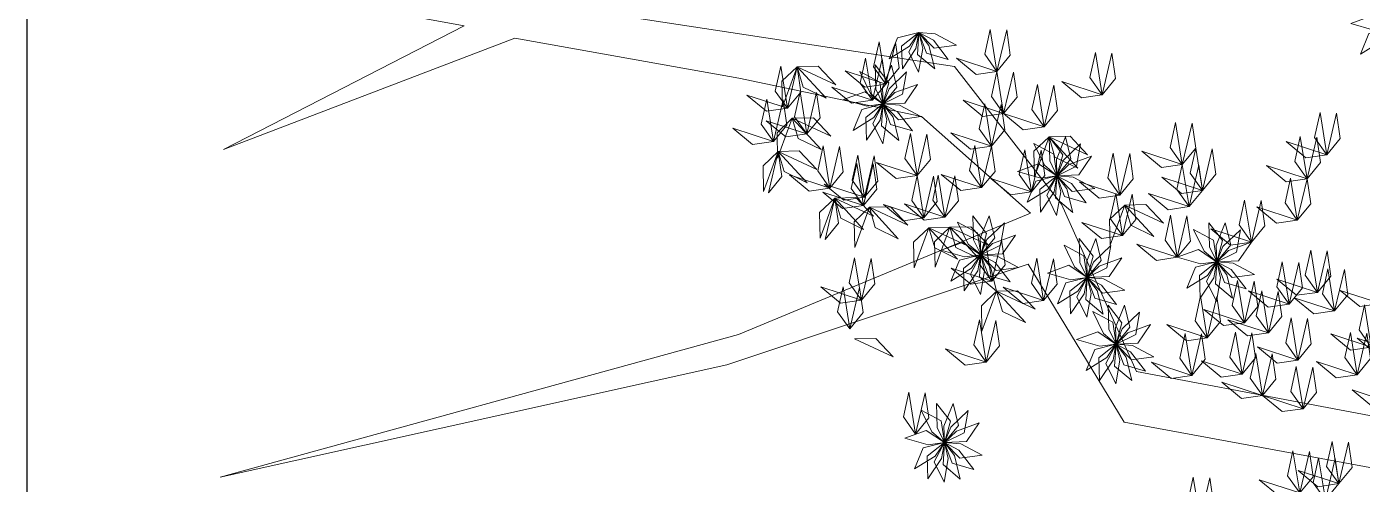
# Model space of a CAD drawing. Header units: inches. Extents: x -422522 to 22891, y -2973 to 414515.
# Drawn here: x 11055.6 to 11243.6, y 10952.1 to 11016.5 of the extents above; entities that cross this region are included whole.
import ezdxf

# ---------------------------------------------------------------- set-up
doc = ezdxf.new("R2010")
doc.units = ezdxf.units.IN
doc.header["$MEASUREMENT"] = 0
doc.layers.get('0').update_dxf_attribs({"lineweight": 25})
doc.layers.add('ARREDAMENTO', color=8, linetype='Continuous', lineweight=18)

msp = doc.modelspace()

# ---------------------------------------------------------------- linework, layer by layer
msp.add_lwpolyline([(11055.56, 9240.52), (13055.56, 9240.52), (13055.56, 11240.52), (11055.56, 11240.52)], close=True)
at = {"layer": 'ARREDAMENTO', "linetype": 'Continuous', "lineweight": 0}
msp.add_lwpolyline([(11260.52, 10958.76), (11211.83, 10967.97), (11201.25, 10991.49), (11186.18, 11010.87), (11121.65, 11020.73), (11104.75, 11066.15), (11117.38, 11022.35), (11087.07, 11022.14), (11117.15, 11016.58), (11083.25, 10999.21), (11124.29, 11014.85), (11155.81, 11009.23), (11181.56, 11003.84), (11196.87, 10990.23), (11155.77, 10973.15), (11082.8, 10953.06), (11154.15, 10968.89), (11196.58, 10983.03), (11210.1, 10960.83), (11260.22, 10951.56)], dxfattribs=at)
at = {"layer": 'ARREDAMENTO', "lineweight": 0}
for points in [[(11241.98, 11016.93), (11245.25, 11015.99), (11247.54, 11016.3), (11244.97, 11018.01), (11241.98, 11016.93)], [(11192.16, 11010.17), (11190.45, 11012.58), (11191.21, 11016.09), (11192.16, 11010.17)], [(11243.35, 11012.58), (11246.24, 11014.38), (11247.54, 11016.29), (11244.55, 11015.53), (11243.35, 11012.58)], [(11176.51, 11008.4), (11174.8, 11010.82), (11175.57, 11014.32), (11176.51, 11008.4)], [(11176.51, 11008.4), (11178.4, 11010.69), (11177.89, 11014.24), (11176.51, 11008.4)], [(11176.98, 11011.94), (11179.87, 11013.75), (11181.17, 11015.65), (11178.18, 11014.89), (11176.98, 11011.94)], [(11178.86, 11010.55), (11180.76, 11013.38), (11181.17, 11015.65), (11178.75, 11013.73), (11178.86, 11010.55)], [(11181.13, 11010.05), (11181.72, 11013.41), (11181.17, 11015.65), (11179.74, 11012.91), (11181.13, 11010.05)], [(11183.42, 11010.52), (11182.59, 11013.82), (11181.18, 11015.65), (11180.98, 11012.57), (11183.42, 11010.52)], [(11185.31, 11011.87), (11183.21, 11014.56), (11181.18, 11015.65), (11182.26, 11012.76), (11185.31, 11011.87)], [(11186.49, 11013.88), (11183.48, 11015.48), (11181.18, 11015.65), (11183.34, 11013.45), (11186.49, 11013.88)], [(11192.16, 11010.17), (11194.05, 11012.45), (11193.54, 11016.01), (11192.16, 11010.17)], [(11206.98, 11006.89), (11205.26, 11009.31), (11206.03, 11012.82), (11206.98, 11006.89)], [(11206.98, 11006.89), (11208.87, 11009.18), (11208.36, 11012.73), (11206.98, 11006.89)], [(11162.67, 11004.99), (11160.95, 11007.41), (11161.72, 11010.91), (11162.67, 11004.99)], [(11164.04, 11010.83), (11161.9, 11008.78), (11161.98, 11005.19), (11164.04, 11010.83)], [(11162.67, 11004.99), (11164.56, 11007.27), (11164.04, 11010.83), (11162.67, 11004.99)], [(11164.04, 11010.83), (11167.01, 11010.9), (11169.48, 11008.3), (11164.04, 11010.83)], [(11164.04, 11010.83), (11164.88, 11007.98), (11168.11, 11006.42), (11164.04, 11010.83)], [(11174.63, 11006.11), (11172.91, 11008.53), (11173.68, 11012.04), (11174.63, 11006.11)], [(11174.63, 11006.11), (11176.51, 11008.4), (11176, 11011.95), (11174.63, 11006.11)], [(11175, 11011.08), (11175.12, 11007.68), (11176.12, 11005.6), (11176.95, 11008.57), (11175, 11011.08)], [(11177.33, 11011.06), (11176.06, 11007.9), (11176.13, 11005.6), (11178.09, 11007.98), (11177.33, 11011.06)], [(11192.16, 11010.17), (11189.23, 11009.74), (11186.46, 11012.03), (11192.16, 11010.17)], [(11176.51, 11008.4), (11173.58, 11007.98), (11170.81, 11010.26), (11176.51, 11008.4)], [(11172.86, 11010.15), (11174.36, 11007.09), (11176.12, 11005.6), (11175.67, 11008.65), (11172.86, 11010.15)], [(11179.45, 11010.1), (11177, 11007.73), (11176.13, 11005.6), (11178.89, 11006.97), (11179.45, 11010.1)], [(11193.11, 11004.24), (11191.39, 11006.66), (11192.16, 11010.17), (11193.11, 11004.24)], [(11193.11, 11004.24), (11195, 11006.53), (11194.49, 11010.08), (11193.11, 11004.24)], [(11206.98, 11006.89), (11204.05, 11006.47), (11201.28, 11008.75), (11206.98, 11006.89)], [(11162.67, 11004.99), (11159.74, 11004.56), (11156.97, 11006.85), (11162.67, 11004.99)], [(11165.39, 11001.37), (11163.67, 11003.79), (11164.44, 11007.3), (11165.39, 11001.37)], [(11165.39, 11001.37), (11167.28, 11003.66), (11166.76, 11007.21), (11165.39, 11001.37)], [(11174.63, 11006.11), (11171.69, 11005.69), (11168.93, 11007.97), (11174.63, 11006.11)], [(11170.55, 11006.22), (11173.83, 11005.28), (11176.11, 11005.6), (11173.55, 11007.3), (11170.55, 11006.22)], [(11181, 11008.35), (11177.8, 11007.19), (11176.13, 11005.59), (11179.21, 11005.72), (11181, 11008.35)], [(11198.81, 11002.38), (11197.1, 11004.8), (11197.86, 11008.31), (11198.81, 11002.38)], [(11198.81, 11002.38), (11200.7, 11004.67), (11200.19, 11008.22), (11198.81, 11002.38)], [(11160.7, 11000.33), (11158.98, 11002.75), (11159.75, 11006.25), (11160.7, 11000.33)], [(11160.7, 11000.33), (11162.58, 11002.62), (11162.07, 11006.17), (11160.7, 11000.33)], [(11171.93, 11001.88), (11174.82, 11003.68), (11176.11, 11005.59), (11173.13, 11004.82), (11171.93, 11001.88)], [(11173.8, 11000.49), (11175.71, 11003.32), (11176.11, 11005.59), (11173.7, 11003.67), (11173.8, 11000.49)], [(11176.08, 10999.99), (11176.67, 11003.34), (11176.12, 11005.58), (11174.69, 11002.85), (11176.08, 10999.99)], [(11178.36, 11000.45), (11177.54, 11003.76), (11176.12, 11005.58), (11175.93, 11002.5), (11178.36, 11000.45)], [(11181.44, 11003.82), (11178.43, 11005.42), (11176.13, 11005.59), (11178.29, 11003.38), (11181.44, 11003.82)], [(11180.26, 11001.81), (11178.16, 11004.49), (11176.13, 11005.58), (11177.2, 11002.69), (11180.26, 11001.81)], [(11193.11, 11004.24), (11190.18, 11003.82), (11187.41, 11006.11), (11193.11, 11004.24)], [(11191.39, 10999.67), (11189.67, 11002.08), (11190.44, 11005.59), (11191.39, 10999.67)], [(11191.39, 10999.67), (11193.27, 11001.95), (11192.76, 11005.5), (11191.39, 10999.67)], [(11165.39, 11001.37), (11162.46, 11000.95), (11159.69, 11003.24), (11165.39, 11001.37)], [(11163.35, 11003.58), (11161.21, 11001.53), (11161.29, 10997.95), (11163.35, 11003.58)], [(11163.35, 11003.58), (11166.32, 11003.65), (11168.79, 11001.05), (11163.35, 11003.58)], [(11163.35, 11003.58), (11164.19, 11000.73), (11167.42, 10999.17), (11163.35, 11003.58)], [(11198.81, 11002.38), (11195.88, 11001.96), (11193.11, 11004.24), (11198.81, 11002.38)], [(11218.26, 10997.07), (11216.55, 10999.49), (11217.32, 11002.99), (11218.26, 10997.07)], [(11218.26, 10997.07), (11220.15, 10999.36), (11219.64, 11002.91), (11218.26, 10997.07)], [(11238.61, 10998.45), (11236.89, 11000.87), (11237.66, 11004.37), (11238.61, 10998.45)], [(11238.61, 10998.45), (11240.49, 11000.74), (11239.98, 11004.29), (11238.61, 10998.45)], [(11160.7, 11000.33), (11157.76, 10999.91), (11154.99, 11002.19), (11160.7, 11000.33)], [(11180.93, 10995.51), (11179.21, 10997.93), (11179.98, 11001.44), (11180.93, 10995.51)], [(11180.93, 10995.51), (11182.82, 10997.8), (11182.31, 11001.35), (11180.93, 10995.51)], [(11191.39, 10999.67), (11188.45, 10999.24), (11185.68, 11001.53), (11191.39, 10999.67)], [(11199.5, 11000.97), (11202.46, 11001.04), (11204.94, 10998.45), (11199.5, 11000.97)], [(11235.83, 10995.08), (11234.11, 10997.5), (11234.88, 11001.01), (11235.83, 10995.08)], [(11168.65, 10993.77), (11166.93, 10996.18), (11167.7, 10999.69), (11168.65, 10993.77)], [(11168.65, 10993.77), (11170.53, 10996.05), (11170.02, 10999.61), (11168.65, 10993.77)], [(11190.01, 10993.83), (11188.29, 10996.24), (11189.06, 10999.75), (11190.01, 10993.83)], [(11190.01, 10993.83), (11191.9, 10996.11), (11191.39, 10999.67), (11190.01, 10993.83)], [(11197.02, 10993.24), (11195.31, 10995.66), (11196.07, 10999.16), (11197.02, 10993.24)], [(11199.5, 11000.97), (11197.35, 10998.93), (11197.44, 10995.34), (11199.5, 11000.97)], [(11197.36, 11000.04), (11198.85, 10996.98), (11200.62, 10995.49), (11200.17, 10998.54), (11197.36, 11000.04)], [(11199.5, 11000.97), (11199.62, 10997.57), (11200.62, 10995.49), (11201.45, 10998.46), (11199.5, 11000.97)], [(11199.5, 11000.97), (11200.34, 10998.13), (11203.57, 10996.57), (11199.5, 11000.97)], [(11201.83, 11000.95), (11200.55, 10997.79), (11200.62, 10995.49), (11202.59, 10997.87), (11201.83, 11000.95)], [(11203.95, 10999.99), (11201.5, 10997.62), (11200.63, 10995.49), (11203.39, 10996.86), (11203.95, 10999.99)], [(11221.1, 10993.43), (11219.38, 10995.85), (11220.15, 10999.36), (11221.1, 10993.43)], [(11221.1, 10993.43), (11222.99, 10995.72), (11222.47, 10999.27), (11221.1, 10993.43)], [(11238.61, 10998.45), (11235.67, 10998.03), (11232.9, 11000.31), (11238.61, 10998.45)], [(11235.83, 10995.08), (11237.72, 10997.37), (11237.2, 11000.92), (11235.83, 10995.08)], [(11161.38, 10998.92), (11159.24, 10996.87), (11159.32, 10993.29), (11161.38, 10998.92)], [(11160.01, 10993.08), (11161.89, 10995.37), (11161.38, 10998.92), (11160.01, 10993.08)], [(11161.38, 10998.92), (11164.34, 10998.99), (11166.82, 10996.39), (11161.38, 10998.92)], [(11161.38, 10998.92), (11162.22, 10996.08), (11165.45, 10994.51), (11161.38, 10998.92)], [(11173.36, 10991.31), (11171.65, 10993.72), (11172.42, 10997.23), (11173.36, 10991.31)], [(11173.52, 10992.46), (11171.8, 10994.88), (11172.57, 10998.38), (11173.52, 10992.46)], [(11173.52, 10992.46), (11175.41, 10994.74), (11174.89, 10998.3), (11173.52, 10992.46)], [(11180.93, 10995.51), (11178, 10995.09), (11175.23, 10997.37), (11180.93, 10995.51)], [(11197.02, 10993.24), (11198.91, 10995.53), (11198.4, 10999.08), (11197.02, 10993.24)], [(11205.49, 10998.24), (11202.29, 10997.08), (11200.63, 10995.48), (11203.71, 10995.61), (11205.49, 10998.24)], [(11209.49, 10992.77), (11207.77, 10995.19), (11208.54, 10998.69), (11209.49, 10992.77)], [(11209.49, 10992.77), (11211.37, 10995.06), (11210.86, 10998.61), (11209.49, 10992.77)], [(11218.26, 10997.07), (11215.33, 10996.65), (11212.56, 10998.93), (11218.26, 10997.07)], [(11168.65, 10993.77), (11165.71, 10993.34), (11162.94, 10995.63), (11168.65, 10993.77)], [(11173.36, 10991.31), (11175.25, 10993.59), (11174.74, 10997.15), (11173.36, 10991.31)], [(11181.88, 10989.59), (11180.16, 10992.01), (11180.93, 10995.51), (11181.88, 10989.59)], [(11181.88, 10989.59), (11183.77, 10991.88), (11183.25, 10995.43), (11181.88, 10989.59)], [(11184.84, 10989.66), (11183.13, 10992.08), (11183.89, 10995.58), (11184.84, 10989.66)], [(11190.01, 10993.83), (11187.08, 10993.4), (11184.31, 10995.69), (11190.01, 10993.83)], [(11184.84, 10989.66), (11186.73, 10991.95), (11186.22, 10995.5), (11184.84, 10989.66)], [(11195.05, 10996.11), (11198.33, 10995.17), (11200.61, 10995.49), (11198.04, 10997.19), (11195.05, 10996.11)], [(11196.42, 10991.77), (11199.31, 10993.57), (11200.61, 10995.48), (11197.62, 10994.71), (11196.42, 10991.77)], [(11198.3, 10990.38), (11200.2, 10993.21), (11200.61, 10995.48), (11198.19, 10993.56), (11198.3, 10990.38)], [(11200.57, 10989.88), (11201.16, 10993.23), (11200.61, 10995.47), (11199.18, 10992.74), (11200.57, 10989.88)], [(11202.86, 10990.34), (11202.03, 10993.65), (11200.62, 10995.47), (11200.42, 10992.39), (11202.86, 10990.34)], [(11205.93, 10993.71), (11202.92, 10995.31), (11200.62, 10995.48), (11202.78, 10993.27), (11205.93, 10993.71)], [(11204.75, 10991.7), (11202.65, 10994.38), (11200.62, 10995.47), (11201.7, 10992.58), (11204.75, 10991.7)], [(11219.21, 10991.15), (11217.5, 10993.56), (11218.26, 10997.07), (11219.21, 10991.15)], [(11219.21, 10991.15), (11221.1, 10993.43), (11220.59, 10996.98), (11219.21, 10991.15)], [(11235.83, 10995.08), (11232.89, 10994.66), (11230.13, 10996.95), (11235.83, 10995.08)], [(11173.52, 10992.46), (11170.59, 10992.04), (11167.82, 10994.32), (11173.52, 10992.46)], [(11197.02, 10993.24), (11194.09, 10992.82), (11191.32, 10995.1), (11197.02, 10993.24)], [(11209.49, 10992.77), (11206.55, 10992.35), (11203.78, 10994.63), (11209.49, 10992.77)], [(11221.1, 10993.43), (11218.16, 10993.01), (11215.4, 10995.29), (11221.1, 10993.43)], [(11234.45, 10989.25), (11232.74, 10991.66), (11233.5, 10995.17), (11234.45, 10989.25)], [(11234.45, 10989.25), (11236.34, 10991.53), (11235.83, 10995.08), (11234.45, 10989.25)], [(11169.33, 10992.36), (11167.19, 10990.31), (11167.27, 10986.72), (11169.33, 10992.36)], [(11173.36, 10991.31), (11170.43, 10990.88), (11167.66, 10993.17), (11173.36, 10991.31)], [(11167.96, 10986.52), (11169.84, 10988.81), (11169.33, 10992.36), (11167.96, 10986.52)], [(11169.33, 10992.36), (11172.3, 10992.43), (11174.77, 10989.83), (11169.33, 10992.36)], [(11169.33, 10992.36), (11170.17, 10989.51), (11173.4, 10987.95), (11169.33, 10992.36)], [(11209.84, 10987.07), (11208.12, 10989.49), (11208.89, 10992.99), (11209.84, 10987.07)], [(11209.84, 10987.07), (11211.72, 10989.36), (11211.21, 10992.91), (11209.84, 10987.07)], [(11219.21, 10991.15), (11216.28, 10990.72), (11213.51, 10993.01), (11219.21, 10991.15)], [(11227.99, 10986.15), (11226.27, 10988.57), (11227.04, 10992.07), (11227.99, 10986.15)], [(11227.99, 10986.15), (11229.88, 10988.43), (11229.36, 10991.99), (11227.99, 10986.15)], [(11174.2, 10991.05), (11172.06, 10989), (11172.14, 10985.42), (11174.2, 10991.05)], [(11174.2, 10991.05), (11177.17, 10991.12), (11179.64, 10988.52), (11174.2, 10991.05)], [(11174.2, 10991.05), (11175.04, 10988.21), (11178.27, 10986.64), (11174.2, 10991.05)], [(11181.88, 10989.59), (11178.95, 10989.17), (11176.18, 10991.45), (11181.88, 10989.59)], [(11184.84, 10989.66), (11181.91, 10989.24), (11179.14, 10991.52), (11184.84, 10989.66)], [(11188.76, 10989.87), (11188.88, 10986.46), (11189.88, 10984.39), (11190.71, 10987.36), (11188.76, 10989.87)], [(11191.09, 10989.85), (11189.82, 10986.69), (11189.89, 10984.38), (11191.85, 10986.76), (11191.09, 10989.85)], [(11210.17, 10991.36), (11208.02, 10989.32), (11208.11, 10985.73), (11210.17, 10991.36)], [(11210.17, 10991.36), (11213.13, 10991.43), (11215.61, 10988.84), (11210.17, 10991.36)], [(11210.17, 10991.36), (11211.01, 10988.52), (11214.24, 10986.96), (11210.17, 10991.36)], [(11217.54, 10984.02), (11215.83, 10986.43), (11216.59, 10989.94), (11217.54, 10984.02)], [(11217.54, 10984.02), (11219.43, 10986.3), (11218.92, 10989.85), (11217.54, 10984.02)], [(11234.45, 10989.25), (11231.52, 10988.82), (11228.75, 10991.11), (11234.45, 10989.25)], [(11182.56, 10988.18), (11180.42, 10986.14), (11180.5, 10982.55), (11182.56, 10988.18)], [(11182.56, 10988.18), (11185.53, 10988.25), (11188, 10985.65), (11182.56, 10988.18)], [(11182.56, 10988.18), (11183.4, 10985.34), (11186.63, 10983.77), (11182.56, 10988.18)], [(11185.53, 10988.25), (11183.38, 10986.21), (11183.47, 10982.62), (11185.53, 10988.25)], [(11185.53, 10988.25), (11188.49, 10988.32), (11190.97, 10985.72), (11185.53, 10988.25)], [(11185.53, 10988.25), (11186.37, 10985.41), (11189.6, 10983.85), (11185.53, 10988.25)], [(11186.62, 10988.94), (11188.12, 10985.88), (11189.88, 10984.39), (11189.43, 10987.44), (11186.62, 10988.94)], [(11193.21, 10988.89), (11190.76, 10986.52), (11189.89, 10984.38), (11192.65, 10985.75), (11193.21, 10988.89)], [(11209.84, 10987.07), (11206.9, 10986.65), (11204.14, 10988.93), (11209.84, 10987.07)], [(11219.85, 10987.95), (11221.35, 10984.88), (11223.11, 10983.39), (11222.66, 10986.45), (11219.85, 10987.95)], [(11221.99, 10988.88), (11222.11, 10985.47), (11223.11, 10983.39), (11223.94, 10986.36), (11221.99, 10988.88)], [(11227.99, 10986.15), (11225.05, 10985.72), (11222.29, 10988.01), (11227.99, 10986.15)], [(11224.32, 10988.86), (11223.05, 10985.7), (11223.12, 10983.39), (11225.08, 10985.77), (11224.32, 10988.86)], [(11226.44, 10987.89), (11223.99, 10985.52), (11223.12, 10983.39), (11225.88, 10984.76), (11226.44, 10987.89)], [(11184.31, 10985.01), (11187.59, 10984.07), (11189.87, 10984.38), (11187.31, 10986.09), (11184.31, 10985.01)], [(11191.43, 10980.65), (11189.72, 10983.07), (11190.49, 10986.57), (11191.43, 10980.65)], [(11194.76, 10987.14), (11191.56, 10985.97), (11189.89, 10984.38), (11192.97, 10984.51), (11194.76, 10987.14)], [(11191.43, 10980.65), (11193.32, 10982.94), (11192.81, 10986.49), (11191.43, 10980.65)], [(11203.74, 10986.67), (11203.86, 10983.27), (11204.87, 10981.19), (11205.7, 10984.16), (11203.74, 10986.67)], [(11206.07, 10986.65), (11204.8, 10983.49), (11204.87, 10981.19), (11206.84, 10983.56), (11206.07, 10986.65)], [(11227.99, 10986.15), (11224.79, 10984.98), (11223.12, 10983.39), (11226.2, 10983.51), (11227.99, 10986.15)], [(11185.69, 10980.66), (11188.58, 10982.47), (11189.87, 10984.38), (11186.89, 10983.61), (11185.69, 10980.66)], [(11187.56, 10979.28), (11189.47, 10982.1), (11189.87, 10984.37), (11187.46, 10982.46), (11187.56, 10979.28)], [(11189.84, 10978.77), (11190.43, 10982.13), (11189.88, 10984.37), (11188.45, 10981.64), (11189.84, 10978.77)], [(11192.12, 10979.24), (11191.3, 10982.55), (11189.88, 10984.37), (11189.69, 10981.29), (11192.12, 10979.24)], [(11194.02, 10980.59), (11191.92, 10983.28), (11189.89, 10984.37), (11190.96, 10981.48), (11194.02, 10980.59)], [(11195.2, 10982.6), (11192.19, 10984.2), (11189.89, 10984.37), (11192.05, 10982.17), (11195.2, 10982.6)], [(11201.61, 10985.74), (11203.1, 10982.68), (11204.86, 10981.19), (11204.41, 10984.24), (11201.61, 10985.74)], [(11208.2, 10985.69), (11205.74, 10983.32), (11204.87, 10981.18), (11207.64, 10982.56), (11208.2, 10985.69)], [(11217.54, 10984.02), (11214.61, 10983.59), (11211.84, 10985.88), (11217.54, 10984.02)], [(11217.54, 10984.02), (11220.82, 10983.08), (11223.1, 10983.39), (11220.54, 10985.1), (11217.54, 10984.02)], [(11237.29, 10979.09), (11235.57, 10981.51), (11236.34, 10985.02), (11237.29, 10979.09)], [(11237.29, 10979.09), (11239.17, 10981.38), (11238.66, 10984.93), (11237.29, 10979.09)], [(11173.08, 10978.01), (11171.36, 10980.42), (11172.13, 10983.93), (11173.08, 10978.01)], [(11173.08, 10978.01), (11174.97, 10980.29), (11174.46, 10983.85), (11173.08, 10978.01)], [(11191.43, 10980.65), (11188.5, 10980.23), (11185.73, 10982.51), (11191.43, 10980.65)], [(11198.74, 10977.96), (11197.02, 10980.38), (11197.79, 10983.88), (11198.74, 10977.96)], [(11198.74, 10977.96), (11200.63, 10980.24), (11200.11, 10983.8), (11198.74, 10977.96)], [(11199.3, 10981.81), (11202.57, 10980.87), (11204.86, 10981.19), (11202.29, 10982.89), (11199.3, 10981.81)], [(11209.74, 10983.94), (11206.54, 10982.78), (11204.87, 10981.18), (11207.96, 10981.31), (11209.74, 10983.94)], [(11218.92, 10979.67), (11221.81, 10981.48), (11223.1, 10983.38), (11220.12, 10982.62), (11218.92, 10979.67)], [(11220.79, 10978.28), (11222.7, 10981.11), (11223.1, 10983.38), (11220.69, 10981.46), (11220.79, 10978.28)], [(11223.07, 10977.78), (11223.66, 10981.14), (11223.11, 10983.38), (11221.68, 10980.64), (11223.07, 10977.78)], [(11225.35, 10978.25), (11224.53, 10981.55), (11223.11, 10983.38), (11222.92, 10980.3), (11225.35, 10978.25)], [(11227.25, 10979.6), (11225.15, 10982.29), (11223.11, 10983.38), (11224.19, 10980.49), (11227.25, 10979.6)], [(11228.43, 10981.61), (11225.42, 10983.21), (11223.12, 10983.38), (11225.28, 10981.17), (11228.43, 10981.61)], [(11233.29, 10977.43), (11231.58, 10979.85), (11232.34, 10983.36), (11233.29, 10977.43)], [(11233.29, 10977.43), (11235.18, 10979.72), (11234.67, 10983.27), (11233.29, 10977.43)], [(11239.71, 10976.47), (11237.99, 10978.89), (11238.76, 10982.39), (11239.71, 10976.47)], [(11239.71, 10976.47), (11241.59, 10978.75), (11241.08, 10982.31), (11239.71, 10976.47)], [(11200.67, 10977.46), (11203.56, 10979.27), (11204.86, 10981.18), (11201.87, 10980.41), (11200.67, 10977.46)], [(11202.54, 10976.08), (11204.45, 10978.9), (11204.86, 10981.17), (11202.44, 10979.26), (11202.54, 10976.08)], [(11204.82, 10975.58), (11205.41, 10978.93), (11204.86, 10981.17), (11203.43, 10978.44), (11204.82, 10975.58)], [(11207.1, 10976.04), (11206.28, 10979.35), (11204.86, 10981.17), (11204.67, 10978.09), (11207.1, 10976.04)], [(11209, 10977.4), (11206.9, 10980.08), (11204.87, 10981.17), (11205.94, 10978.28), (11209, 10977.4)], [(11210.18, 10979.41), (11207.17, 10981.01), (11204.87, 10981.17), (11207.03, 10978.97), (11210.18, 10979.41)], [(11227.01, 10974.82), (11225.3, 10977.24), (11226.06, 10980.75), (11227.01, 10974.82)], [(11227.01, 10974.82), (11228.9, 10977.11), (11228.39, 10980.66), (11227.01, 10974.82)], [(11237.29, 10979.09), (11234.35, 10978.67), (11231.59, 10980.95), (11237.29, 10979.09)], [(11173.08, 10978.01), (11170.15, 10977.58), (11167.38, 10979.87), (11173.08, 10978.01)], [(11171.45, 10973.95), (11169.73, 10976.36), (11170.5, 10979.87), (11171.45, 10973.95)], [(11171.45, 10973.95), (11173.34, 10976.23), (11172.82, 10979.78), (11171.45, 10973.95)], [(11192.12, 10979.24), (11189.97, 10977.19), (11190.06, 10973.61), (11192.12, 10979.24)], [(11192.12, 10979.24), (11195.08, 10979.31), (11197.56, 10976.71), (11192.12, 10979.24)], [(11192.12, 10979.24), (11192.96, 10976.4), (11196.19, 10974.83), (11192.12, 10979.24)], [(11198.74, 10977.96), (11195.81, 10977.54), (11193.04, 10979.82), (11198.74, 10977.96)], [(11221.77, 10972.69), (11220.06, 10975.1), (11220.83, 10978.61), (11221.77, 10972.69)], [(11221.77, 10972.69), (11223.66, 10974.97), (11223.15, 10978.52), (11221.77, 10972.69)], [(11233.29, 10977.43), (11230.36, 10977.01), (11227.59, 10979.29), (11233.29, 10977.43)], [(11230.39, 10973.38), (11228.68, 10975.8), (11229.44, 10979.3), (11230.39, 10973.38)], [(11230.39, 10973.38), (11232.28, 10975.67), (11231.77, 10979.22), (11230.39, 10973.38)], [(11246.21, 10977.51), (11243.27, 10977.08), (11240.5, 10979.37), (11246.21, 10977.51)], [(11207.81, 10977.3), (11207.93, 10973.89), (11208.93, 10971.81), (11209.76, 10974.79), (11207.81, 10977.3)], [(11210.14, 10977.28), (11208.87, 10974.12), (11208.94, 10971.81), (11210.9, 10974.19), (11210.14, 10977.28)], [(11227.01, 10974.82), (11224.08, 10974.4), (11221.31, 10976.68), (11227.01, 10974.82)], [(11239.71, 10976.47), (11236.77, 10976.05), (11234, 10978.33), (11239.71, 10976.47)], [(11244.87, 10971.39), (11243.15, 10973.81), (11243.92, 10977.32), (11244.87, 10971.39)], [(11190.64, 10969.28), (11188.92, 10971.7), (11189.69, 10975.2), (11190.64, 10969.28)], [(11190.64, 10969.28), (11192.52, 10971.57), (11192.01, 10975.12), (11190.64, 10969.28)], [(11205.67, 10976.37), (11207.17, 10973.3), (11208.93, 10971.81), (11208.48, 10974.87), (11205.67, 10976.37)], [(11212.26, 10976.31), (11209.81, 10973.95), (11208.94, 10971.81), (11211.7, 10973.18), (11212.26, 10976.31)], [(11230.39, 10973.38), (11227.46, 10972.96), (11224.69, 10975.24), (11230.39, 10973.38)], [(11234.54, 10969.56), (11232.82, 10971.97), (11233.59, 10975.48), (11234.54, 10969.56)], [(11234.54, 10969.56), (11236.43, 10971.84), (11235.91, 10975.39), (11234.54, 10969.56)], [(11203.36, 10972.44), (11206.64, 10971.5), (11208.92, 10971.81), (11206.36, 10973.52), (11203.36, 10972.44)], [(11213.81, 10974.57), (11210.61, 10973.4), (11208.94, 10971.81), (11212.02, 10971.93), (11213.81, 10974.57)], [(11221.77, 10972.69), (11218.84, 10972.26), (11216.07, 10974.55), (11221.77, 10972.69)], [(11219.61, 10967.4), (11217.9, 10969.82), (11218.67, 10973.32), (11219.61, 10967.4)], [(11219.61, 10967.4), (11221.5, 10969.69), (11220.99, 10973.24), (11219.61, 10967.4)], [(11226.69, 10967.57), (11224.98, 10969.99), (11225.75, 10973.49), (11226.69, 10967.57)], [(11226.69, 10967.57), (11224.98, 10969.99), (11225.75, 10973.49), (11226.69, 10967.57)], [(11226.69, 10967.57), (11228.58, 10969.86), (11228.07, 10973.41), (11226.69, 10967.57)], [(11226.69, 10967.57), (11228.58, 10969.86), (11228.07, 10973.41), (11226.69, 10967.57)], [(11244.87, 10971.39), (11241.94, 10970.97), (11239.17, 10973.25), (11244.87, 10971.39)], [(11242.88, 10967.5), (11241.17, 10969.91), (11241.94, 10973.42), (11242.88, 10967.5)], [(11242.88, 10967.5), (11244.77, 10969.78), (11244.26, 10973.33), (11242.88, 10967.5)], [(11172.13, 10972.53), (11175.1, 10972.61), (11177.57, 10970.01), (11172.13, 10972.53)], [(11190.64, 10969.28), (11187.7, 10968.86), (11184.93, 10971.14), (11190.64, 10969.28)], [(11204.74, 10968.09), (11207.63, 10969.9), (11208.92, 10971.8), (11205.94, 10971.04), (11204.74, 10968.09)], [(11206.61, 10966.7), (11208.52, 10969.53), (11208.92, 10971.8), (11206.51, 10969.88), (11206.61, 10966.7)], [(11208.89, 10966.2), (11209.48, 10969.56), (11208.93, 10971.8), (11207.5, 10969.06), (11208.89, 10966.2)], [(11211.17, 10966.67), (11210.35, 10969.97), (11208.93, 10971.8), (11208.74, 10968.72), (11211.17, 10966.67)], [(11213.07, 10968.02), (11210.97, 10970.71), (11208.94, 10971.8), (11210.01, 10968.91), (11213.07, 10968.02)], [(11214.25, 10970.03), (11211.24, 10971.63), (11208.94, 10971.8), (11211.1, 10969.6), (11214.25, 10970.03)], [(11234.54, 10969.56), (11231.6, 10969.13), (11228.84, 10971.42), (11234.54, 10969.56)], [(11248.57, 10970.76), (11245.64, 10970.33), (11242.87, 10972.62), (11248.57, 10970.76)], [(11219.61, 10967.4), (11216.68, 10966.98), (11213.91, 10969.26), (11219.61, 10967.4)], [(11226.69, 10967.57), (11223.76, 10967.15), (11220.99, 10969.43), (11226.69, 10967.57)], [(11226.69, 10967.57), (11223.76, 10967.15), (11220.99, 10969.43), (11226.69, 10967.57)], [(11229.55, 10964.58), (11227.84, 10967), (11228.61, 10970.5), (11229.55, 10964.58)], [(11229.55, 10964.58), (11231.44, 10966.87), (11230.93, 10970.42), (11229.55, 10964.58)], [(11242.88, 10967.5), (11239.95, 10967.07), (11237.18, 10969.36), (11242.88, 10967.5)], [(11235.26, 10962.72), (11233.54, 10965.14), (11234.31, 10968.64), (11235.26, 10962.72)], [(11235.26, 10962.72), (11237.14, 10965.01), (11236.63, 10968.56), (11235.26, 10962.72)], [(11229.55, 10964.58), (11226.62, 10964.16), (11223.85, 10966.44), (11229.55, 10964.58)], [(11247.88, 10963.51), (11244.95, 10963.08), (11242.18, 10965.37), (11247.88, 10963.51)], [(11180.7, 10959.13), (11178.99, 10961.55), (11179.75, 10965.06), (11180.7, 10959.13)], [(11180.7, 10959.13), (11182.59, 10961.42), (11182.08, 10964.97), (11180.7, 10959.13)], [(11183.66, 10963.45), (11183.77, 10960.05), (11184.78, 10957.97), (11185.61, 10960.94), (11183.66, 10963.45)], [(11185.99, 10963.43), (11184.71, 10960.27), (11184.78, 10957.97), (11186.75, 10960.34), (11185.99, 10963.43)], [(11235.26, 10962.72), (11232.32, 10962.3), (11229.55, 10964.58), (11235.26, 10962.72)], [(11181.52, 10962.52), (11183.01, 10959.46), (11184.77, 10957.97), (11184.32, 10961.02), (11181.52, 10962.52)], [(11188.11, 10962.47), (11185.66, 10960.1), (11184.78, 10957.97), (11187.55, 10959.34), (11188.11, 10962.47)], [(11179.21, 10958.59), (11182.48, 10957.65), (11184.77, 10957.97), (11182.2, 10959.67), (11179.21, 10958.59)], [(11189.65, 10960.72), (11186.45, 10959.56), (11184.78, 10957.96), (11187.87, 10958.09), (11189.65, 10960.72)], [(11180.58, 10954.24), (11183.47, 10956.05), (11184.77, 10957.96), (11181.78, 10957.19), (11180.58, 10954.24)], [(11182.45, 10952.86), (11184.36, 10955.69), (11184.77, 10957.96), (11182.35, 10956.04), (11182.45, 10952.86)], [(11184.73, 10952.36), (11185.32, 10955.71), (11184.77, 10957.95), (11183.34, 10955.22), (11184.73, 10952.36)], [(11187.01, 10952.82), (11186.19, 10956.13), (11184.78, 10957.95), (11184.58, 10954.87), (11187.01, 10952.82)], [(11188.91, 10954.18), (11186.81, 10956.86), (11184.78, 10957.95), (11185.85, 10955.06), (11188.91, 10954.18)], [(11190.09, 10956.19), (11187.08, 10957.79), (11184.78, 10957.95), (11186.94, 10955.75), (11190.09, 10956.19)], [(11240.3, 10952.17), (11238.58, 10954.58), (11239.35, 10958.09), (11240.3, 10952.17)], [(11240.3, 10952.17), (11242.18, 10954.45), (11241.67, 10958.01), (11240.3, 10952.17)], [(11234.79, 10950.87), (11233.07, 10953.29), (11233.84, 10956.79), (11234.79, 10950.87)], [(11234.79, 10950.87), (11236.68, 10953.15), (11236.17, 10956.71), (11234.79, 10950.87)], [(11240.3, 10952.17), (11237.36, 10951.74), (11234.6, 10954.03), (11240.3, 10952.17)], [(11238.41, 10949.88), (11236.69, 10952.3), (11237.46, 10955.8), (11238.41, 10949.88)], [(11238.41, 10949.88), (11240.3, 10952.17), (11239.79, 10955.72), (11238.41, 10949.88)], [(11220.76, 10947.14), (11219.05, 10949.56), (11219.81, 10953.06), (11220.76, 10947.14)], [(11220.76, 10947.14), (11222.65, 10949.43), (11222.14, 10952.98), (11220.76, 10947.14)], [(11234.79, 10950.87), (11231.86, 10950.44), (11229.09, 10952.73), (11234.79, 10950.87)]]:
    msp.add_lwpolyline(points, dxfattribs=at)

doc.saveas('drawing.dxf')
